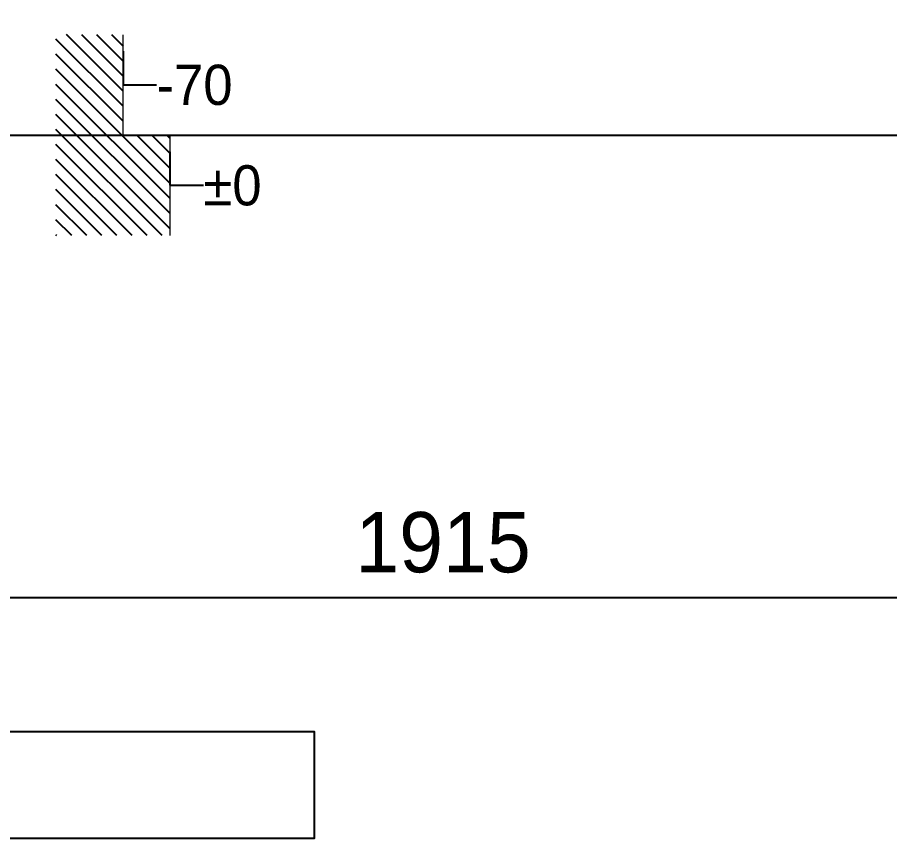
# Model space of a CAD drawing. Header units: millimetres. Extents: x -551172 to 227904, y -3435 to 261611.
# Drawn here: x 157413 to 158714, y 88151 to 89376 of the extents above; entities that cross this region are included whole.
import ezdxf
from ezdxf.enums import TextEntityAlignment as Align

# ---------------------------------------------------------------- set-up
doc = ezdxf.new("R2010")
doc.units = ezdxf.units.MM
doc.header["$LTSCALE"] = 100
doc.header["$PDMODE"] = 3
doc.layers.get('DEFPOINTS').update_dxf_attribs({"color": 248})
for name, color, linetype in [('C-LEVEL', 7, 'Continuous'), ('C-LEVEL @ 1', 7, 'Continuous'), ('C-SYM', 7, 'Continuous'), ('E-DIM(IN)', 14, 'Continuous'), ('F-LEVEL', 7, 'Continuous'), ('F-WALL1', 2, 'Continuous')]:
    doc.layers.add(name, color=color, linetype=linetype)
doc.layers.add('DEFPOINTS @ 1', color=248, linetype='Continuous', plot=False)
doc.styles.get("Standard").update_dxf_attribs({"font": 'romans.shx'})
doc.styles.add('YOURNAME', font='HYWULM.TTF')
doc.dimstyles.get("Standard").update_dxf_attribs({"dimtxt": 0.18, "dimasz": 0.18, "dimexe": 0.18, "dimexo": 0.0625, "dimgap": 0.09, "dimtad": 0, "dimtih": 1, "dimtoh": 1, "dimdec": 4, "dimzin": 0, "dimdsep": 46, "dimtxsty": 'Standard', "dimcen": 0.09, "dimadec": 0, "dimazin": 0, "dimtfac": 1, "dimtdec": 4, "dimtofl": 0, "dimtmove": 0, "dimatfit": 3, "dimfxl": 0, "dimtolj": 1, "dimtzin": 0, "dimarcsym": 0})
doc.dimstyles.new('YOURNAME-50', dxfattribs={"dimscale": 50, "dimtxt": 1.8, "dimasz": 0.9, "dimexe": 1, "dimexo": 3, "dimgap": 0.7, "dimtad": 1, "dimdec": 0, "dimzin": 0, "dimdsep": 46, "dimtxsty": 'YOURNAME', "dimblk": 'ARCHTICK', "dimcen": 0, "dimclrd": 1, "dimclre": 1, "dimclrt": 7, "dimadec": 0, "dimazin": 0, "dimtfac": 1, "dimtdec": 0, "dimtix": 1, "dimtmove": 2, "dimatfit": 3, "dimldrblk": 'ARCHTICK', "dimfxl": 0, "dimtolj": 1, "dimtzin": 0, "dimarcsym": 0})

# ---------------------------------------------------------------- blocks, each defined once
blk = doc.blocks.new('_ArchTick')
at = {"color": 0, "linetype": 'ByBlock', "const_width": 0.15}
blk.add_lwpolyline([(-0.5, -0.5), (0.5, 0.5)], dxfattribs=at)
blk = doc.blocks.new('*D306')
at = {"layer": 'DEFPOINTS', "color": 0}
for p in [(159005.6, 88510.8), (157090.6, 88310.8), (159005.6, 88310.8)]:
    blk.add_point(p, dxfattribs=at)
at = {"layer": 'E-DIM(IN)', "lineweight": -2}
for p, q in [((157090.6, 88460.8), (157090.6, 88560.8)), ((159005.6, 88460.8), (159005.6, 88560.8)), ((157090.6, 88510.8), (159005.6, 88510.8))]:
    blk.add_line(p, q, dxfattribs=at)
at = {"layer": 'E-DIM(IN)', "lineweight": -2, "xscale": 45, "yscale": 45, "zscale": 45, "rotation": 180}
blk.add_blockref('_ArchTick', (157090.6, 88510.8), dxfattribs=at)
at = {"layer": 'E-DIM(IN)', "lineweight": -2, "xscale": 45, "yscale": 45, "zscale": 45}
blk.add_blockref('_ArchTick', (159005.6, 88510.8), dxfattribs=at)
at = {"layer": 'E-DIM(IN)', "color": 7, "insert": (158048.1, 88592.5), "char_height": 90, "attachment_point": 5, "style": 'YOURNAME'}
blk.add_mtext('\\A1;1915', dxfattribs=at)
blk = doc.blocks.new('C-SYM-LEVEL-2')
at = {"layer": 'C-SYM', "style": 'YOURNAME'}
blk.add_attdef('부위', text='', height=60, dxfattribs=at).set_placement((-68456.5, -41156.5), align=Align.MIDDLE_LEFT)
at = {"layer": 'DEFPOINTS @ 1', "has_arrowhead": 0}
blk.add_leader([(-68506.5, -41106.5), (-68506.5, -41156.5), (-68456.5, -41156.5)], dimstyle='Standard', override={"dimscale": 1, "dimasz": 1, "dimtxsty": 'YOURNAME', "dimldrblk": 'Dot'}, dxfattribs=at)
blk = doc.blocks.new('*U699')
at = {"layer": 'C-LEVEL'}
ref = blk.add_blockref('C-SYM-LEVEL-2', (226077.2, 130432.3), dxfattribs=at)
ref.add_attrib('부위', '-70', dxfattribs={"layer": 'C-LEVEL @ 1', "height": 60, "style": 'YOURNAME'}).set_placement((157620.7, 89275.8), align=Align.MIDDLE_LEFT)
blk = doc.blocks.new('*U700')
at = {"layer": 'C-LEVEL'}
ref = blk.add_blockref('C-SYM-LEVEL-2', (226147.2, 130282.3), dxfattribs=at)
ref.add_attrib('부위', '%%p0', dxfattribs={"layer": 'C-LEVEL @ 1', "height": 60, "style": 'YOURNAME'}).set_placement((157690.7, 89125.8), align=Align.MIDDLE_LEFT)

msp = doc.modelspace()

# ---------------------------------------------------------------- hatches: boundary and pattern name
at = {"layer": 'C-LEVEL'}
h = msp.add_hatch(dxfattribs=at)
h.set_pattern_fill('ANSI31', color=1, scale=5, angle=90)
h.set_pattern_definition([(135, (125789.874, 410795.05), (-11.22532015, -11.22532015), [])])
h.paths.add_polyline_path([(157470.7, 89050.8), (157470.7, 89350.8), (157570.7, 89350.8), (157570.7, 89200.8), (157640.7, 89200.8), (157640.7, 89050.8)])

# ---------------------------------------------------------------- linework, layer by layer
at = {"layer": 'C-LEVEL', "color": 2, "const_width": 2}
msp.add_lwpolyline([(157570.7, 89350.8), (157570.7, 89200.8), (157640.7, 89200.8), (157640.7, 89050.8)], dxfattribs=at)
at = {"layer": 'F-LEVEL'}
msp.add_lwpolyline([(157025.6, 91102.8), (157025.6, 89200.8), (159090.6, 89200.8)], dxfattribs=at)
at = {"layer": 'F-WALL1'}
msp.add_lwpolyline([(157090.6, 88310.8), (157855.6, 88310.8), (157855.6, 88150.8), (157090.6, 88150.8)], dxfattribs=at)

# ---------------------------------------------------------------- block references
for name in ['*U699', '*U700']:
    msp.add_blockref(name, (0, 0), dxfattribs=at)

# ---------------------------------------------------------------- dimensions: what is measured, and where the dimension line sits
at = {"layer": 'E-DIM(IN)'}
dim = msp.add_linear_dim(base=(159005.6, 88510.8), p1=(157090.6, 88310.8), p2=(159005.6, 88310.8), dimstyle='YOURNAME-50', override={"dimclrd": 256, "dimclre": 256}, dxfattribs=at)
dim.commit()
dim.dimension.update_dxf_attribs({"geometry": '*D306', "text_midpoint": (158048.1, 88592.5)})

doc.saveas('drawing.dxf')
